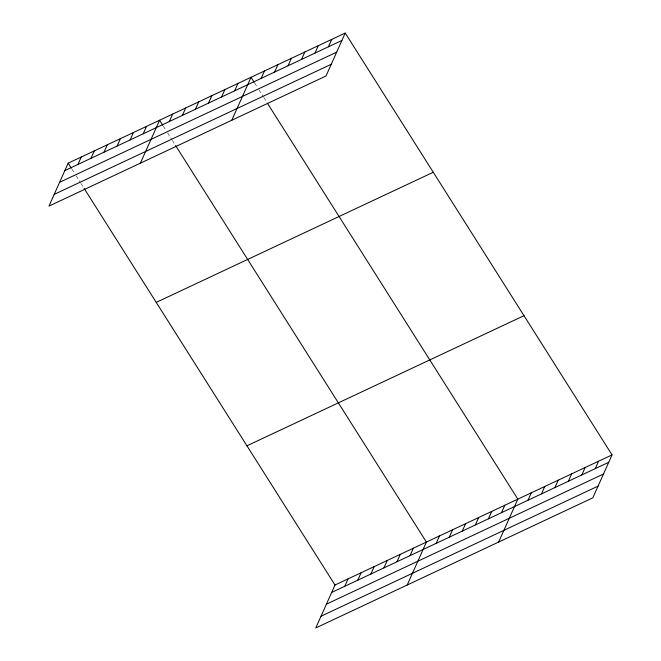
<?xml version="1.0" encoding="UTF-8"?>
<svg xmlns="http://www.w3.org/2000/svg" width="661" height="661" viewBox="0 0 661 661"><rect width="100%" height="100%" fill="white"/><g stroke="black" fill="none" stroke-linecap="round" stroke-linejoin="round"><path stroke-width="0.5" stroke-dasharray="3.31 2.48" d="M254.749 83.195L257.418 87.417M259.021 89.946L263.293 96.696M263.822 97.539L267.027 102.604M163.325 126.135L165.994 130.357M167.597 132.886L171.86 139.636M172.397 140.479L175.066 144.701M71.9 169.084L74.569 173.298M76.164 175.826L80.435 182.576M80.973 183.419L83.641 187.641"/><path stroke-width="0.99" d="M345.216 33.05L68.166 163.176L48.955 206.108L326.005 75.99L345.216 33.05L612.045 454.892L592.834 497.824L315.784 627.95L334.995 585.01L612.045 454.892M77.907 164.457L81.22 157.037M90.97 158.318L94.283 150.906M104.025 152.187L107.346 144.767M117.088 146.048L120.409 138.636M130.151 139.917L133.464 132.506M143.214 133.786L146.527 126.367M140.38 163.168L159.59 120.236L162.788 125.293M169.332 121.517L172.645 114.097M182.395 115.378L185.708 107.966M195.458 109.247L198.771 101.827M208.512 103.108L211.834 95.696M221.575 96.977L224.889 89.557M234.638 90.838L237.952 83.426M231.804 120.228L251.015 77.296L254.221 82.352M261.153 78.386L264.474 70.975M274.612 72.066L277.926 64.654M288.064 65.745L291.385 58.333M301.523 59.424L304.845 52.012M314.983 53.103L318.296 45.692M328.434 46.782L331.756 39.371M344.736 586.29L348.058 578.879M357.799 580.16L361.121 572.748M370.862 574.029L374.176 566.609M383.925 567.89L387.239 560.478M396.98 561.759L400.302 554.339M410.043 555.62L413.365 548.209M407.217 585.01L426.419 542.07L175.595 145.544M436.169 543.35L439.482 535.939M449.224 537.219L452.545 529.8M462.287 531.08L465.6 523.669M475.35 524.95L478.663 517.538M488.413 518.819L491.726 511.399M501.468 512.68L504.789 505.268M498.642 542.07L517.844 499.129L267.556 103.447M527.99 500.228L531.304 492.809M541.442 493.907L544.763 486.488M554.901 487.587L558.215 480.167M568.361 481.266L571.674 473.846M581.812 474.945L585.134 467.534M595.272 468.624L598.585 461.213M64.844 170.588L341.894 40.461M59.597 182.312L336.647 52.186M54.202 194.392L331.252 64.266M156.219 302.383L433.269 172.257M246.941 445.803L523.991 315.685M331.682 592.43L608.731 462.303M326.435 604.154L603.485 474.028M321.031 616.226L598.081 486.108M68.166 163.176L71.363 168.233M84.17 188.484L334.995 585.01"/></g></svg>
